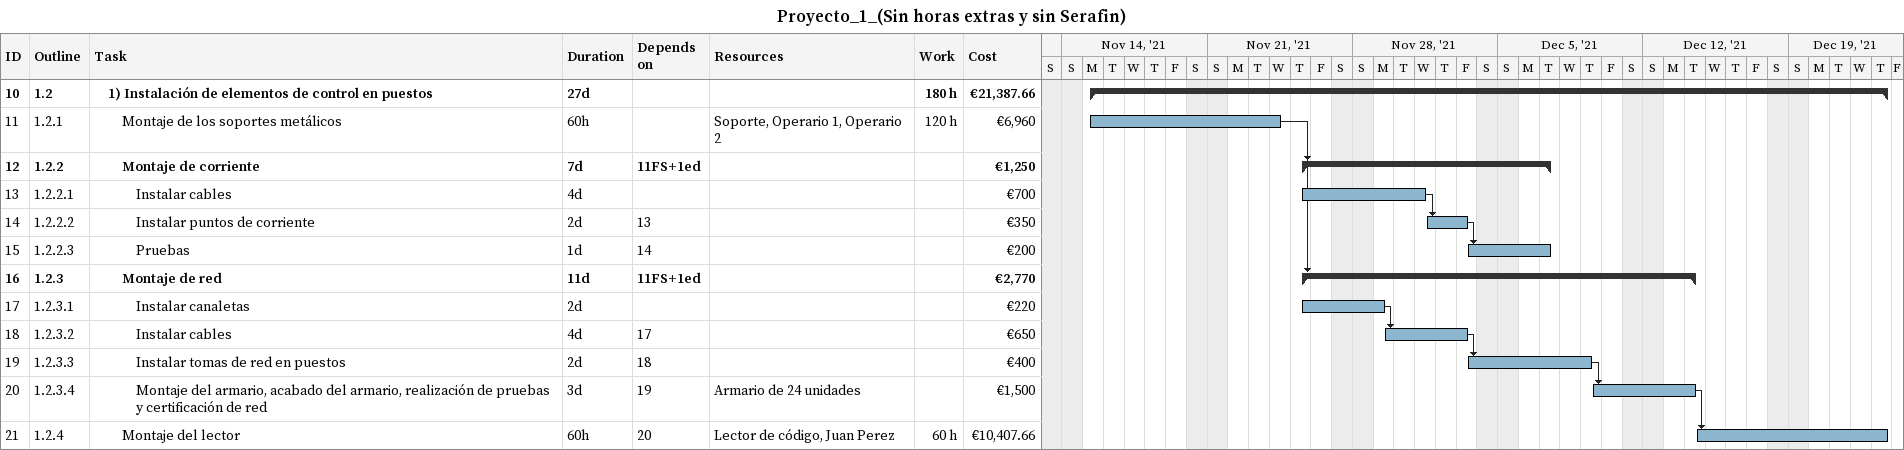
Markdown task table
Proyecto_1_(Sin horas extras y sin Serafin)

| ID | WBS | Task | Duration | Start | Finish | Predecessors | Resources | Work (h) | Cost (€) |
|---|---|---|---|---|---|---|---|---|---|
| 10 | 1.2 | **1) Instalación de elementos de control en puestos** | 27d | 2021-11-15 | 2021-12-23 |  |  | 180 | 21387.66 |
| 11 | 1.2.1 | Montaje de los soportes metálicos | 60h | 2021-11-15 | 2021-11-24 |  | Soporte, Operario 1, Operario 2 | 120 | 6960 |
| 12 | 1.2.2 | **Montaje de corriente** | 7d | 2021-11-25 | 2021-12-07 | 11FS+1ed |  |  | 1250 |
| 13 | 1.2.2.1 | Instalar cables | 4d | 2021-11-25 | 2021-12-01 |  |  |  | 700 |
| 14 | 1.2.2.2 | Instalar puntos de corriente | 2d | 2021-12-01 | 2021-12-03 | 13 |  |  | 350 |
| 15 | 1.2.2.3 | Pruebas | 1d | 2021-12-03 | 2021-12-07 | 14 |  |  | 200 |
| 16 | 1.2.3 | **Montaje de red** | 11d | 2021-11-25 | 2021-12-14 | 11FS+1ed |  |  | 2770 |
| 17 | 1.2.3.1 | Instalar canaletas | 2d | 2021-11-25 | 2021-11-29 |  |  |  | 220 |
| 18 | 1.2.3.2 | Instalar cables | 4d | 2021-11-29 | 2021-12-03 | 17 |  |  | 650 |
| 19 | 1.2.3.3 | Instalar tomas de red en puestos | 2d | 2021-12-03 | 2021-12-09 | 18 |  |  | 400 |
| 20 | 1.2.3.4 | Montaje del armario, acabado del armario, realización de pruebas y certificación de red | 3d | 2021-12-09 | 2021-12-14 | 19 | Armario de 24 unidades |  | 1500 |
| 21 | 1.2.4 | Montaje del lector | 60h | 2021-12-14 | 2021-12-23 | 20 | Lector de código, Juan Perez | 60 | 10407.66 |
